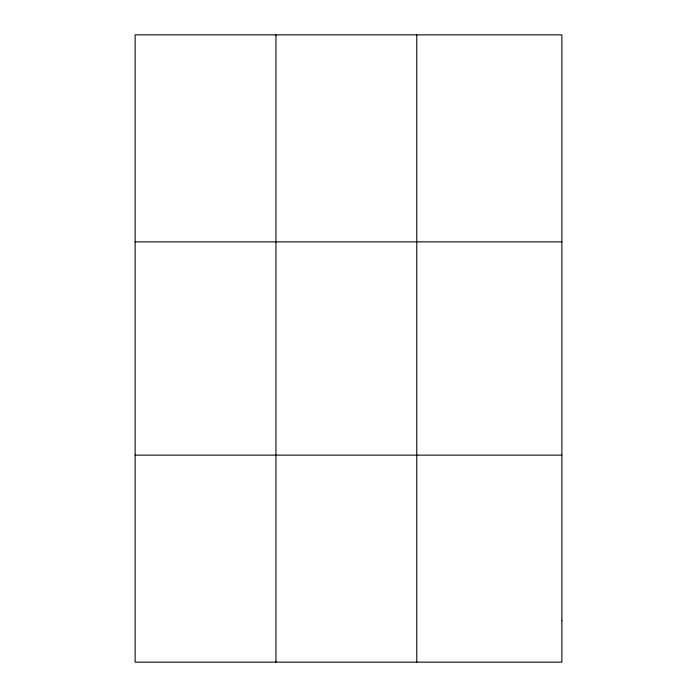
<?xml version="1.0" encoding="UTF-8"?>
<svg xmlns="http://www.w3.org/2000/svg" width="697" height="697" viewBox="0 0 697 697"><rect width="100%" height="100%" fill="white"/><g stroke="black" fill="none" stroke-linecap="round" stroke-linejoin="round"><path stroke-width="1.05" d="M275.951 662.15L275.951 34.85M416.78 662.15L416.78 34.85M135.122 241.859L561.878 241.859M135.122 455.141L561.878 455.141M561.878 620.748L561.878 662.15L135.122 662.15L135.122 34.85L561.878 34.85L561.878 620.748"/></g></svg>
